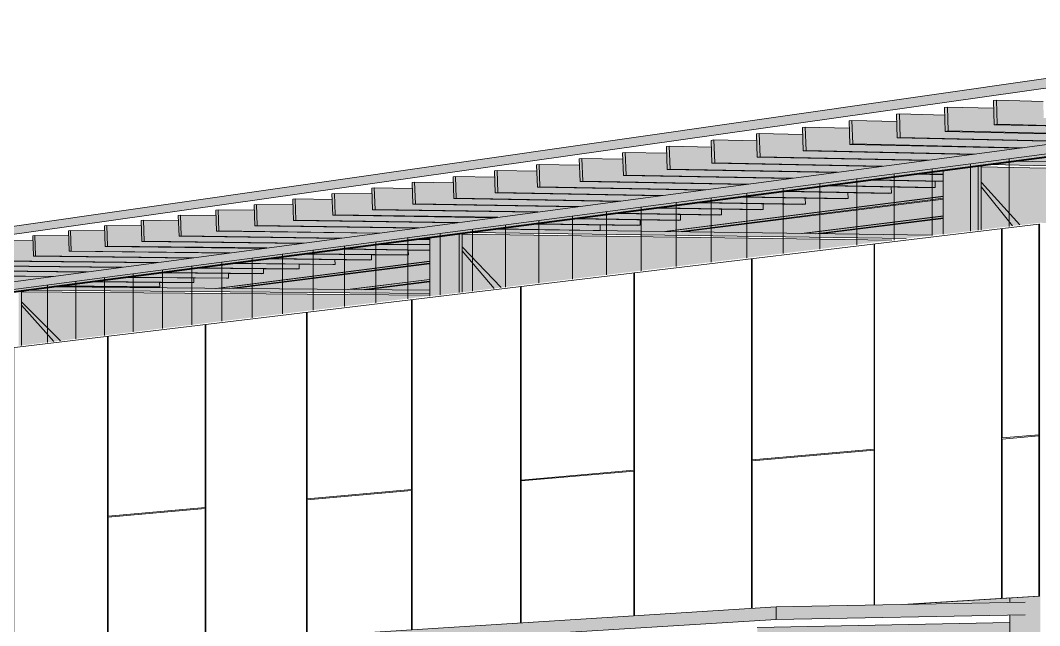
# Model space of a CAD drawing. Header units: inches. Extents: x 31213 to 31218, y -65 to 66.
# Drawn here: x 31214.9347 to 31215.0811, y 66.0528 to 66.1396 of the extents above; entities that cross this region are included whole.
import ezdxf

# ---------------------------------------------------------------- set-up
doc = ezdxf.new("R2010")
doc.units = ezdxf.units.IN
doc.header["$MEASUREMENT"] = 0
for name, color, linetype, lineweight in [('A-GLAZ-CURT', 52, 'Continuous', 9), ('A-GLAZ-CWMG', 51, 'Continuous', 9), ('A-ROOF', 132, 'Continuous', 13), ('A-WALL-PATT', 111, 'Continuous', 13), ('L-SITE-WALL', 31, 'Continuous', 13), ('S-BEAM', 12, 'Continuous', 9), ('S-COLS', 52, 'Continuous', 9)]:
    doc.layers.add(name, color=color, linetype=linetype, lineweight=lineweight)

# ---------------------------------------------------------------- blocks, each defined once
blk = doc.blocks.new('FP_44-Looking North West')
at = {"layer": 'A-WALL-PATT', "lineweight": 9}
for p, q in [((-3322.80408, 66.11005), (-3322.80408, 66.11977)), ((-3322.81516, 66.10872), (-3322.81516, 66.11832)), ((-3322.80966, 66.10938), (-3322.80966, 66.11903)), ((-3322.82598, 66.10741), (-3322.82598, 66.1169)), ((-3322.82061, 66.10806), (-3322.82061, 66.1176)), ((-3322.83654, 66.10614), (-3322.83654, 66.11551)), ((-3322.83129, 66.10677), (-3322.83129, 66.1162)), ((-3322.84686, 66.1049), (-3322.84686, 66.11416)), ((-3322.84173, 66.10551), (-3322.84173, 66.11483)), ((-3322.86188, 66.10309), (-3322.86188, 66.11219)), ((-3322.85693, 66.10368), (-3322.85693, 66.11284)), ((-3322.85192, 66.10429), (-3322.85192, 66.1135)), ((-3322.87161, 66.10191), (-3322.87161, 66.11091)), ((-3322.86678, 66.1025), (-3322.86678, 66.11155)), ((-3322.88113, 66.10077), (-3322.88113, 66.10967)), ((-3322.8764, 66.10134), (-3322.8764, 66.11029)), ((-3322.895, 66.09909), (-3322.895, 66.10785)), ((-3322.89043, 66.09965), (-3322.89043, 66.10845)), ((-3322.8858, 66.1002), (-3322.8858, 66.10905)), ((-3322.904, 66.09801), (-3322.904, 66.10667)), ((-3322.89953, 66.09855), (-3322.89953, 66.10725)), ((-3322.91713, 66.09643), (-3322.91713, 66.10494)), ((-3322.9128, 66.09695), (-3322.9128, 66.10551)), ((-3322.90843, 66.09748), (-3322.90843, 66.10609)), ((-3322.92565, 66.0954), (-3322.92565, 66.10383)), ((-3322.92142, 66.09591), (-3322.92142, 66.10438)), ((-3322.9381, 66.0939), (-3322.9381, 66.10219)), ((-3322.934, 66.0944), (-3322.934, 66.10273)), ((-3322.92985, 66.0949), (-3322.92985, 66.10328)), ((-3322.94216, 66.09341), (-3322.94216, 66.10166))]:
    blk.add_line(p, q, dxfattribs=at)
blk = doc.blocks.new('FP_47-Looking North West')
at = {"layer": 'A-WALL-PATT', "lineweight": 9}
for p, q in [((-3322.8052, 66.07953), (-3322.8052, 66.10974)), ((-3322.8051, 66.07969), (-3322.8051, 66.10976)), ((-3322.82349, 66.07809), (-3322.82349, 66.10754)), ((-3322.8234, 66.07794), (-3322.8234, 66.10755)), ((-3322.84107, 66.0764), (-3322.84107, 66.10543)), ((-3322.84098, 66.07656), (-3322.84098, 66.10544)), ((-3322.85797, 66.07508), (-3322.85797, 66.1034)), ((-3322.85788, 66.07494), (-3322.85788, 66.10341)), ((-3322.87423, 66.07351), (-3322.87423, 66.10144)), ((-3322.87414, 66.07366), (-3322.87414, 66.10145)), ((-3322.88988, 66.07229), (-3322.88988, 66.09955)), ((-3322.8898, 66.07215), (-3322.8898, 66.09956)), ((-3322.90497, 66.07083), (-3322.90497, 66.09774)), ((-3322.90489, 66.07098), (-3322.90489, 66.09775)), ((-3322.91951, 66.0697), (-3322.91951, 66.09599)), ((-3322.91944, 66.06957), (-3322.91944, 66.096)), ((-3322.93354, 66.06834), (-3322.93354, 66.0943)), ((-3322.93347, 66.06848), (-3322.93347, 66.09431)), ((-3322.94709, 66.06729), (-3322.94709, 66.09267)), ((-3322.94702, 66.06716), (-3322.94702, 66.09268)), ((-3322.96018, 66.06602), (-3322.96018, 66.0911)), ((-3322.96011, 66.06615), (-3322.96011, 66.0911)), ((-3322.97283, 66.06504), (-3322.97283, 66.08957)), ((-3322.97276, 66.06492), (-3322.97276, 66.08958)), ((-3322.98506, 66.06385), (-3322.98506, 66.0881)), ((-3322.985, 66.06398), (-3322.985, 66.08811)), ((-3322.8051, 66.07969), (-3322.79984, 66.08015)), ((-3322.8051, 66.07954), (-3322.79984, 66.08)), ((-3322.8052, 66.05667), (-3322.8052, 66.07953)), ((-3322.8051, 66.05668), (-3322.8051, 66.07954)), ((-3322.84098, 66.07656), (-3322.82349, 66.07809)), ((-3322.82349, 66.07793), (-3322.84098, 66.07641)), ((-3322.82349, 66.05575), (-3322.82349, 66.07793)), ((-3322.8234, 66.05575), (-3322.8234, 66.07794)), ((-3322.84107, 66.05528), (-3322.84107, 66.0764)), ((-3322.84098, 66.05529), (-3322.84098, 66.07641)), ((-3322.87414, 66.07366), (-3322.85797, 66.07508)), ((-3322.87414, 66.07352), (-3322.85797, 66.07493)), ((-3322.85797, 66.05421), (-3322.85797, 66.07493)), ((-3322.85788, 66.05422), (-3322.85788, 66.07494)), ((-3322.87423, 66.05319), (-3322.87423, 66.07351)), ((-3322.87414, 66.05319), (-3322.87414, 66.07352)), ((-3322.90489, 66.07098), (-3322.88988, 66.07229)), ((-3322.88988, 66.07215), (-3322.90489, 66.07084)), ((-3322.88988, 66.0522), (-3322.88988, 66.07215)), ((-3322.8898, 66.05221), (-3322.8898, 66.07215)), ((-3322.93347, 66.06848), (-3322.91951, 66.0697)), ((-3322.90497, 66.05125), (-3322.90497, 66.07083)), ((-3322.90489, 66.05125), (-3322.90489, 66.07084)), ((-3322.93354, 66.04945), (-3322.93354, 66.06834)), ((-3322.93347, 66.06834), (-3322.91951, 66.06956)), ((-3322.93347, 66.04945), (-3322.93347, 66.06834)), ((-3322.91951, 66.05033), (-3322.91951, 66.06956)), ((-3322.91944, 66.05034), (-3322.91944, 66.06957)), ((-3322.96011, 66.06615), (-3322.94709, 66.06729)), ((-3322.94709, 66.06716), (-3322.96011, 66.06602)), ((-3322.94709, 66.04811), (-3322.94709, 66.06716)), ((-3322.94702, 66.04811), (-3322.94702, 66.06716)), ((-3322.96018, 66.04729), (-3322.96018, 66.06602)), ((-3322.96011, 66.0473), (-3322.96011, 66.06602)), ((-3322.98506, 66.04574), (-3322.98506, 66.06385)), ((-3322.985, 66.06398), (-3322.97283, 66.06504)), ((-3322.985, 66.06385), (-3322.97283, 66.06491)), ((-3322.985, 66.04574), (-3322.985, 66.06385)), ((-3322.97283, 66.0465), (-3322.97283, 66.06491)), ((-3322.97276, 66.04651), (-3322.97276, 66.06492))]:
    blk.add_line(p, q, dxfattribs=at)

msp = doc.modelspace()

# ---------------------------------------------------------------- hatches: boundary and pattern name
at = {"layer": 'A-GLAZ-CWMG'}
for points in [[(31214.64024, 66.06252), (31215.15471, 66.13), (31215.15471, 66.13142), (31214.64024, 66.06321)], [(31214.64074, 66.06233), (31215.15497, 66.12951), (31215.15497, 66.13125), (31215.15473, 66.13122), (31215.15471, 66.12999), (31214.64074, 66.06258), (31214.64074, 66.06252)], [(31214.64067, 66.06232), (31215.15497, 66.1295), (31215.15497, 66.12962), (31214.64067, 66.06238)]]:
    msp.add_hatch(color=256, dxfattribs=at).paths.add_polyline_path(points, flags=0)
at = {"layer": 'A-ROOF'}
for points in [[(31214.62658, 66.06548), (31215.14041, 66.13814), (31215.14041, 66.1396), (31214.62658, 66.06617)], [(31214.94153, 66.04743), (31215.04325, 66.05363), (31215.04325, 66.05548), (31214.94153, 66.04907)], [(31215.04325, 66.05363), (31215.07901, 66.05433), (31215.07901, 66.05614), (31215.04325, 66.05548), (31215.04325, 66.05447)]]:
    msp.add_hatch(color=256, dxfattribs=at).paths.add_polyline_path(points, flags=0)
at = {"layer": 'L-SITE-WALL'}
for points in [[(31215.07682, 66.04967), (31215.08121, 66.04991), (31215.08121, 66.11037), (31215.08108, 66.11036), (31215.08108, 66.057), (31215.07682, 66.05674), (31215.07682, 66.0561), (31215.07901, 66.05614), (31215.07901, 66.05433), (31215.07682, 66.0542), (31215.07682, 66.04985)], [(31215.08108, 66.057), (31215.08108, 66.11038), (31215.08096, 66.11039), (31215.08096, 66.05701)]]:
    msp.add_hatch(color=256, dxfattribs=at).paths.add_polyline_path(points, flags=0)
h = msp.add_hatch(color=256, dxfattribs=at)
h.paths.add_polyline_path([(31214.6414, 66.0299), (31214.89098, 66.04551), (31214.89098, 66.04618), (31214.6414, 66.03033), (31214.6414, 66.03018)], flags=0)
h.paths.add_polyline_path([(31215.06247, 66.05594), (31215.07691, 66.05619), (31215.07691, 66.05683), (31215.06669, 66.0562)], flags=0)
at = {"layer": 'S-BEAM'}
h = msp.add_hatch(color=256, dxfattribs=at)
h.paths.add_polyline_path([(31214.66538, 66.06352), (31214.66566, 66.06355), (31214.66566, 66.0644), (31214.66535, 66.06439), (31214.66536, 66.06404)], flags=0)
h.paths.add_polyline_path([(31214.68049, 66.06639), (31214.68865, 66.06646), (31214.69174, 66.06685), (31214.69174, 66.06785), (31214.69112, 66.06782), (31214.69113, 66.0676), (31214.69099, 66.06758), (31214.68896, 66.06756), (31214.68897, 66.06732), (31214.68883, 66.0673), (31214.68681, 66.06726), (31214.68682, 66.06705), (31214.68669, 66.06703), (31214.68469, 66.06699), (31214.6847, 66.06677), (31214.68456, 66.06676), (31214.68258, 66.06672), (31214.68259, 66.0665), (31214.68246, 66.06649), (31214.68049, 66.06644), (31214.68049, 66.06642)], flags=0)
h.paths.add_polyline_path([(31214.70676, 66.06982), (31214.71571, 66.06989), (31214.72068, 66.07051), (31214.72068, 66.0714), (31214.71851, 66.07138), (31214.71852, 66.07111), (31214.71837, 66.07109), (31214.71612, 66.07107), (31214.71613, 66.0708), (31214.71598, 66.07078), (31214.71375, 66.07077), (31214.71376, 66.0705), (31214.71361, 66.07048), (31214.7114, 66.07046), (31214.7114, 66.07019), (31214.71127, 66.07018), (31214.70907, 66.07016), (31214.70908, 66.0699), (31214.70894, 66.06988), (31214.70676, 66.06986)], flags=0)
h.paths.add_polyline_path([(31214.73829, 66.07364), (31214.7457, 66.07368), (31214.75297, 66.0746), (31214.75297, 66.07566), (31214.75159, 66.07566), (31214.7516, 66.07535), (31214.75135, 66.07532), (31214.74891, 66.07531), (31214.74892, 66.075), (31214.74875, 66.07498), (31214.74625, 66.07497), (31214.74626, 66.07466), (31214.74609, 66.07464), (31214.74361, 66.07463), (31214.74362, 66.07432), (31214.74346, 66.0743), (31214.741, 66.07429), (31214.74101, 66.07399), (31214.74085, 66.07397), (31214.73841, 66.07395), (31214.73842, 66.07366)], flags=0)
h.paths.add_polyline_path([(31214.7711, 66.07789), (31214.77914, 66.07791), (31214.78924, 66.07919), (31214.78924, 66.08048), (31214.78886, 66.08048), (31214.78888, 66.08012), (31214.78869, 66.0801), (31214.78583, 66.08009), (31214.78584, 66.07973), (31214.78565, 66.07971), (31214.78282, 66.0797), (31214.78284, 66.07935), (31214.78265, 66.07932), (31214.77985, 66.07932), (31214.77986, 66.07897), (31214.77968, 66.07894), (31214.7769, 66.07893), (31214.77691, 66.07859), (31214.77673, 66.07856), (31214.77398, 66.07856), (31214.77399, 66.07821), (31214.77381, 66.07819), (31214.77109, 66.07818), (31214.77109, 66.07804)], flags=0)
h.paths.add_polyline_path([(31214.80772, 66.08265), (31214.81666, 66.08266), (31214.83026, 66.08438), (31214.83026, 66.08552), (31214.82772, 66.08551), (31214.82774, 66.0851), (31214.82752, 66.08507), (31214.8243, 66.08506), (31214.82431, 66.08466), (31214.8241, 66.08463), (31214.82091, 66.08461), (31214.82093, 66.08423), (31214.82072, 66.0842), (31214.81756, 66.08417), (31214.81757, 66.0838), (31214.81713, 66.08377), (31214.81424, 66.08376), (31214.81426, 66.08337), (31214.81405, 66.08335), (31214.81096, 66.08332), (31214.81097, 66.08295), (31214.81055, 66.08293), (31214.80771, 66.08289), (31214.80771, 66.08277)], flags=0)
h.paths.add_polyline_path([(31214.85905, 66.08803), (31214.87704, 66.0903), (31214.87704, 66.09173), (31214.87566, 66.09172), (31214.87568, 66.09124), (31214.87543, 66.09121), (31214.87173, 66.09121), (31214.87175, 66.09074), (31214.8715, 66.09071), (31214.86784, 66.09071), (31214.86786, 66.09024), (31214.86762, 66.09021), (31214.86399, 66.09021), (31214.86401, 66.08975), (31214.86377, 66.08972), (31214.86019, 66.08972), (31214.8602, 66.08926), (31214.85997, 66.08923), (31214.85642, 66.08923), (31214.85644, 66.08878), (31214.85621, 66.08875), (31214.8527, 66.08875), (31214.85272, 66.0883), (31214.85249, 66.08827), (31214.84902, 66.08827), (31214.84903, 66.08805), (31214.85657, 66.08803)], flags=0)
h.paths.add_polyline_path([(31214.90732, 66.09414), (31214.93087, 66.09712), (31214.93087, 66.09831), (31214.93079, 66.0983), (31214.92649, 66.09831), (31214.92651, 66.09776), (31214.92623, 66.09772), (31214.92198, 66.09772), (31214.922, 66.09718), (31214.92172, 66.09714), (31214.91752, 66.09714), (31214.91754, 66.09661), (31214.91727, 66.09657), (31214.91312, 66.09657), (31214.91314, 66.09604), (31214.91286, 66.09601), (31214.90876, 66.09601), (31214.90878, 66.09548), (31214.90851, 66.09545), (31214.90446, 66.09545), (31214.90447, 66.09493), (31214.90421, 66.0949), (31214.9002, 66.0949), (31214.90022, 66.09439), (31214.89996, 66.09435), (31214.89599, 66.09435), (31214.89601, 66.0942), (31214.90477, 66.09415)], flags=0)
h.paths.add_polyline_path([(31214.9628, 66.10116), (31214.9935, 66.10504), (31214.9935, 66.10662), (31214.99044, 66.10664), (31214.99046, 66.10595), (31214.99013, 66.10591), (31214.98514, 66.10595), (31214.98516, 66.10527), (31214.98484, 66.10523), (31214.97991, 66.10527), (31214.97993, 66.1046), (31214.97961, 66.10456), (31214.97475, 66.1046), (31214.97477, 66.10394), (31214.97445, 66.1039), (31214.96965, 66.10394), (31214.96967, 66.10329), (31214.96936, 66.10324), (31214.96461, 66.10329), (31214.96464, 66.10264), (31214.96433, 66.1026), (31214.95964, 66.10264), (31214.95966, 66.102), (31214.95936, 66.10196), (31214.95473, 66.10201), (31214.95475, 66.10137), (31214.95445, 66.10133), (31214.94988, 66.10138), (31214.9499, 66.10128), (31214.96169, 66.10117)], flags=0)
h.paths.add_polyline_path([(31215.02721, 66.10931), (31215.06726, 66.11438), (31215.06726, 66.1165), (31215.06608, 66.11653), (31215.06611, 66.11564), (31215.06571, 66.11559), (31215.05977, 66.1157), (31215.0598, 66.11483), (31215.05941, 66.11478), (31215.05355, 66.11489), (31215.05358, 66.11404), (31215.0532, 66.11399), (31215.04742, 66.11409), (31215.04745, 66.11325), (31215.04707, 66.1132), (31215.04137, 66.11329), (31215.0414, 66.11248), (31215.04103, 66.11243), (31215.03541, 66.1125), (31215.03543, 66.11171), (31215.03506, 66.11166), (31215.02952, 66.11175), (31215.02954, 66.11096), (31215.02918, 66.11091), (31215.02371, 66.111), (31215.02374, 66.11021), (31215.02338, 66.11017), (31215.01798, 66.11025), (31215.01801, 66.10948), (31215.01801, 66.10945), (31215.02296, 66.10937)], flags=0)
h.paths.add_polyline_path([(31215.10292, 66.11889), (31215.15501, 66.12549), (31215.15501, 66.12727), (31215.14932, 66.12742), (31215.14936, 66.12631), (31215.14889, 66.12625), (31215.1418, 66.12644), (31215.14184, 66.12534), (31215.14137, 66.12528), (31215.1344, 66.12547), (31215.13443, 66.12439), (31215.13398, 66.12434), (31215.1271, 66.12451), (31215.12714, 66.12346), (31215.12669, 66.1234), (31215.11992, 66.12357), (31215.11995, 66.12254), (31215.11951, 66.12248), (31215.11284, 66.12264), (31215.11287, 66.12163), (31215.11244, 66.12158), (31215.10587, 66.12173), (31215.1059, 66.12074), (31215.10547, 66.12068), (31215.09899, 66.12083), (31215.09902, 66.11986), (31215.0986, 66.1198), (31215.09222, 66.11995), (31215.09225, 66.11912), (31215.10168, 66.11892)], flags=0)
for points in [[(31215.06754, 66.12368), (31215.06797, 66.12374), (31215.06786, 66.12716), (31215.06743, 66.1271)], [(31215.09249, 66.12317), (31215.09915, 66.12406), (31215.07456, 66.12465), (31215.07448, 66.127), (31215.06786, 66.12716), (31215.06797, 66.12374), (31215.08926, 66.12325)], [(31215.07455, 66.12464), (31215.07499, 66.1247), (31215.07488, 66.12815), (31215.07444, 66.12809), (31215.07446, 66.1276)], [(31215.09959, 66.12411), (31215.10636, 66.12502), (31215.08168, 66.12562), (31215.0816, 66.12798), (31215.07488, 66.12815), (31215.07499, 66.1247), (31215.09662, 66.12419)], [(31215.06064, 66.12274), (31215.06106, 66.1228), (31215.06095, 66.12619), (31215.06052, 66.12613)], [(31215.0855, 66.12225), (31215.09206, 66.12312), (31215.06754, 66.12369), (31215.06747, 66.12603), (31215.06095, 66.12619), (31215.06106, 66.1228), (31215.08418, 66.12228)], [(31215.04713, 66.12089), (31215.04755, 66.12095), (31215.04744, 66.12429), (31215.04702, 66.12423)], [(31215.07182, 66.12043), (31215.07819, 66.12128), (31215.05384, 66.12181), (31215.05376, 66.12415), (31215.04744, 66.12429), (31215.04755, 66.12095), (31215.06787, 66.12052)], [(31215.05383, 66.12181), (31215.05425, 66.12187), (31215.05414, 66.12524), (31215.05372, 66.12518)], [(31215.07861, 66.12133), (31215.08507, 66.12219), (31215.06064, 66.12274), (31215.06056, 66.12508), (31215.05414, 66.12524), (31215.05425, 66.12187), (31215.07544, 66.1214)], [(31215.03403, 66.1191), (31215.03444, 66.11915), (31215.03433, 66.12245), (31215.03392, 66.12239)], [(31215.05854, 66.11867), (31215.06472, 66.1195), (31215.04054, 66.11999), (31215.04045, 66.12231), (31215.03433, 66.12245), (31215.03444, 66.11915), (31215.05795, 66.11868)], [(31215.04054, 66.11999), (31215.04094, 66.12004), (31215.04083, 66.12336), (31215.04042, 66.12331), (31215.04045, 66.12246)], [(31215.06513, 66.11955), (31215.07141, 66.12038), (31215.04714, 66.1209), (31215.04706, 66.12322), (31215.04083, 66.12336), (31215.04094, 66.12004), (31215.06096, 66.11963)], [(31215.02763, 66.11822), (31215.02802, 66.11828), (31215.02791, 66.12155), (31215.02752, 66.12149)], [(31215.05205, 66.11781), (31215.05795, 66.11863), (31215.03403, 66.1191), (31215.03396, 66.12142), (31215.02791, 66.12155), (31215.02802, 66.11828), (31215.0492, 66.11787)], [(31215.0151, 66.11651), (31215.01548, 66.11656), (31215.01537, 66.11978), (31215.01499, 66.11973)], [(31215.03934, 66.11613), (31215.04526, 66.11691), (31215.02132, 66.11736), (31215.02121, 66.11967), (31215.01537, 66.11978), (31215.01548, 66.11656), (31215.03608, 66.11618)], [(31215.02132, 66.11736), (31215.02171, 66.11741), (31215.0216, 66.12066), (31215.02121, 66.1206)], [(31215.04565, 66.11696), (31215.05165, 66.11776), (31215.02763, 66.11823), (31215.02755, 66.12054), (31215.0216, 66.12066), (31215.02171, 66.11741), (31215.04483, 66.11698)], [(31215.09224, 66.11912), (31215.09222, 66.11994), (31215.0833, 66.12013), (31215.07788, 66.11942), (31215.08779, 66.11921)], [(31215.00292, 66.11484), (31215.0033, 66.11489), (31215.00319, 66.11807), (31215.00281, 66.11802)], [(31215.02699, 66.11449), (31215.03274, 66.11525), (31215.00896, 66.11567), (31215.00886, 66.11796), (31215.00319, 66.11807), (31215.0033, 66.11489), (31215.02296, 66.11456)], [(31215.00897, 66.11567), (31215.00934, 66.11572), (31215.00923, 66.11892), (31215.00886, 66.11887)], [(31215.03312, 66.1153), (31215.03895, 66.11608), (31215.0151, 66.11651), (31215.01499, 66.11881), (31215.00923, 66.11892), (31215.00934, 66.11572), (31215.03171, 66.11533)], [(31215.06725, 66.11752), (31215.06725, 66.11803), (31215.06383, 66.11758), (31215.0667, 66.11753)], [(31215.15506, 66.11727), (31215.15506, 66.11781), (31215.07787, 66.11941), (31215.07413, 66.11892), (31215.15418, 66.11729)], [(31214.99696, 66.11403), (31214.99733, 66.11408), (31214.99722, 66.11723), (31214.99686, 66.11718)], [(31215.02094, 66.11369), (31215.02661, 66.11444), (31215.00292, 66.11485), (31215.00281, 66.11713), (31214.99722, 66.11723), (31214.99733, 66.11408), (31215.01622, 66.11376)], [(31215.06611, 66.11564), (31215.06608, 66.11652), (31215.057, 66.11669), (31215.05104, 66.11591), (31215.06233, 66.11571)], [(31215.06725, 66.11656), (31215.06725, 66.11746), (31215.06343, 66.11753), (31215.05739, 66.11674), (31215.0667, 66.11657)], [(31214.9853, 66.11243), (31214.98566, 66.11248), (31214.98555, 66.11559), (31214.98519, 66.11554)], [(31215.0091, 66.11212), (31215.01461, 66.11285), (31214.99109, 66.11323), (31214.99098, 66.1155), (31214.98555, 66.11559), (31214.98566, 66.11248), (31215.00441, 66.11219)], [(31214.99109, 66.11322), (31214.99145, 66.11327), (31214.99135, 66.11641), (31214.99098, 66.11635)], [(31215.01498, 66.1129), (31215.02057, 66.11364), (31214.99696, 66.11403), (31214.99686, 66.11631), (31214.99135, 66.11641), (31214.99145, 66.11327), (31215.01027, 66.11297)], [(31215.0598, 66.11483), (31215.05977, 66.1157), (31215.05065, 66.11587), (31215.04483, 66.11509), (31215.05795, 66.11486)], [(31214.97396, 66.11088), (31214.97431, 66.11093), (31214.9742, 66.11399), (31214.97385, 66.11395)], [(31214.99758, 66.11059), (31215.00294, 66.1113), (31214.97959, 66.11165), (31214.97948, 66.11391), (31214.9742, 66.11399), (31214.97431, 66.11093), (31214.99722, 66.11059)], [(31214.97959, 66.11165), (31214.97994, 66.1117), (31214.97983, 66.11479), (31214.97948, 66.11474)], [(31215.0033, 66.11135), (31215.00874, 66.11207), (31214.9853, 66.11244), (31214.98519, 66.1147), (31214.97983, 66.11479), (31214.97994, 66.1117), (31215.00318, 66.11135)], [(31215.04745, 66.11325), (31215.04742, 66.11409), (31215.03823, 66.11424), (31215.03253, 66.11349), (31215.04483, 66.11329)], [(31215.05358, 66.11403), (31215.05355, 66.11489), (31215.0444, 66.11505), (31215.03861, 66.11429), (31215.05358, 66.11403)], [(31214.96292, 66.10937), (31214.96326, 66.10942), (31214.96316, 66.11244), (31214.96282, 66.11239), (31214.96288, 66.11048)], [(31214.98637, 66.1091), (31214.99159, 66.1098), (31214.9684, 66.11012), (31214.96829, 66.11236), (31214.96316, 66.11244), (31214.96326, 66.10942), (31214.98359, 66.10914)], [(31214.9684, 66.11012), (31214.96875, 66.11017), (31214.96864, 66.11321), (31214.9683, 66.11316), (31214.96839, 66.11047)], [(31214.99194, 66.10984), (31214.99723, 66.11055), (31214.97396, 66.11088), (31214.97385, 66.11313), (31214.96864, 66.11321), (31214.96875, 66.11017), (31214.98796, 66.1099)], [(31215.03543, 66.11171), (31215.0354, 66.11252), (31215.02616, 66.11267), (31215.02061, 66.11194), (31215.03171, 66.11176)], [(31215.0414, 66.11247), (31215.04137, 66.1133), (31215.03215, 66.11345), (31215.02653, 66.11271), (31215.04046, 66.11249)], [(31214.95219, 66.1079), (31214.95252, 66.10795), (31214.95241, 66.11093), (31214.95208, 66.11088), (31214.95209, 66.11048)], [(31214.97546, 66.10766), (31214.98054, 66.10833), (31214.95752, 66.10863), (31214.95741, 66.11086), (31214.95241, 66.11093), (31214.95252, 66.10795), (31214.97483, 66.10766)], [(31214.95752, 66.10863), (31214.95785, 66.10868), (31214.95775, 66.11168), (31214.95741, 66.11163), (31214.95745, 66.11048)], [(31214.98088, 66.10837), (31214.98603, 66.10906), (31214.96292, 66.10937), (31214.96282, 66.11161), (31214.95775, 66.11168), (31214.95785, 66.10868), (31214.97921, 66.1084)], [(31215.02374, 66.11021), (31215.02371, 66.11099), (31215.01441, 66.11113), (31215.00901, 66.11042), (31215.02296, 66.11022)], [(31215.02954, 66.11095), (31215.02952, 66.11175), (31215.02024, 66.11189), (31215.01477, 66.11117), (31215.02486, 66.11102)], [(31214.94173, 66.10647), (31214.94205, 66.10651), (31214.94195, 66.10946), (31214.94163, 66.10941)], [(31214.96484, 66.10625), (31214.96978, 66.10691), (31214.94692, 66.10718), (31214.94682, 66.10939), (31214.94195, 66.10946), (31214.94205, 66.10651), (31214.96315, 66.10627)], [(31214.94692, 66.10718), (31214.94725, 66.10723), (31214.94714, 66.11019), (31214.94682, 66.11014)], [(31214.97011, 66.10695), (31214.97513, 66.10762), (31214.95218, 66.1079), (31214.95208, 66.11012), (31214.94714, 66.11019), (31214.94725, 66.10723), (31214.96863, 66.10696)], [(31215.06191, 66.10832), (31215.06563, 66.10877), (31215.00312, 66.10965), (31214.99953, 66.10917), (31215.05796, 66.10837)], [(31215.01801, 66.10947), (31215.01798, 66.11025), (31215.00866, 66.11038), (31215.00333, 66.10968), (31215.01421, 66.10953)], [(31214.95448, 66.10487), (31214.9593, 66.10552), (31214.93661, 66.10577), (31214.9365, 66.10797), (31214.93176, 66.10803), (31214.93187, 66.10512), (31214.95295, 66.10489)], [(31214.93661, 66.10577), (31214.93693, 66.10581), (31214.93682, 66.10874), (31214.93651, 66.10869)], [(31214.95963, 66.10556), (31214.96451, 66.10621), (31214.94173, 66.10647), (31214.94163, 66.10868), (31214.93682, 66.10874), (31214.93693, 66.10581), (31214.95774, 66.10558)], [(31214.9935, 66.10743), (31214.9935, 66.10816), (31214.99185, 66.10819), (31214.98674, 66.10751), (31214.99233, 66.10744)], [(31214.9935, 66.10821), (31214.9935, 66.1084), (31214.99233, 66.10822)], [(31215.00276, 66.10115), (31215.05986, 66.10807), (31214.99817, 66.10891), (31214.99817, 66.10656), (31215.00214, 66.10188)], [(31214.9444, 66.10354), (31214.94909, 66.10416), (31214.92656, 66.1044), (31214.92646, 66.10658), (31214.92184, 66.10663), (31214.92194, 66.10376), (31214.94419, 66.10354)], [(31214.94941, 66.1042), (31214.95416, 66.10484), (31214.93155, 66.10508), (31214.93145, 66.10727), (31214.92677, 66.10732), (31214.92687, 66.10444), (31214.94713, 66.10422)], [(31214.99046, 66.10595), (31214.99044, 66.10666), (31214.98101, 66.10677), (31214.97603, 66.10612), (31214.98796, 66.10597)], [(31214.9935, 66.10666), (31214.9935, 66.10738), (31214.9864, 66.10747), (31214.98135, 66.10681), (31214.99233, 66.10668)], [(31214.93456, 66.10223), (31214.93914, 66.10284), (31214.91677, 66.10306), (31214.91667, 66.10522), (31214.91217, 66.10527), (31214.91227, 66.10244), (31214.93175, 66.10226)], [(31214.93945, 66.10288), (31214.94409, 66.1035), (31214.92163, 66.10372), (31214.92153, 66.1059), (31214.91697, 66.10595), (31214.91707, 66.1031), (31214.93681, 66.10291)], [(31214.97994, 66.1046), (31214.97991, 66.10528), (31214.97045, 66.10539), (31214.9656, 66.10475), (31214.9792, 66.1046)], [(31214.98516, 66.10527), (31214.98514, 66.10597), (31214.9757, 66.10608), (31214.97078, 66.10543), (31214.98358, 66.10528)], [(31214.96464, 66.10264), (31214.96462, 66.10329), (31214.95512, 66.10339), (31214.95045, 66.10277), (31214.96169, 66.10267)], [(31214.96967, 66.10328), (31214.96965, 66.10395), (31214.96017, 66.10405), (31214.95544, 66.10343), (31214.96607, 66.10332)], [(31214.97477, 66.10394), (31214.97475, 66.10461), (31214.96528, 66.10471), (31214.96049, 66.10408), (31214.97045, 66.10398)], [(31214.95475, 66.10137), (31214.95473, 66.10201), (31214.94522, 66.10209), (31214.94066, 66.1015), (31214.95294, 66.10139)], [(31214.95967, 66.102), (31214.95964, 66.10265), (31214.95014, 66.10274), (31214.94553, 66.10213), (31214.95518, 66.10204)], [(31214.93953, 66.09353), (31214.99349, 66.10007), (31214.99349, 66.10019), (31214.93492, 66.10068), (31214.93492, 66.09874), (31214.93592, 66.09761)], [(31214.99349, 66.10042), (31214.99349, 66.10089), (31214.93967, 66.10136), (31214.93623, 66.10091), (31214.98795, 66.10047)], [(31214.94989, 66.10128), (31214.94988, 66.10138), (31214.94036, 66.10146), (31214.93981, 66.10137), (31214.94856, 66.10129)], [(31215.0407, 66.04786), (31215.07521, 66.04866), (31215.07521, 66.04936), (31215.07951, 66.04959), (31215.07682, 66.04967), (31215.07682, 66.05324), (31215.04055, 66.05251), (31215.04062, 66.05018)]]:
    msp.add_hatch(color=256, dxfattribs=at).paths.add_polyline_path(points, flags=0)
h = msp.add_hatch(color=256, dxfattribs=at)
h.paths.add_polyline_path([(31214.66482, 66.06328), (31214.66566, 66.06339), (31214.66566, 66.06354), (31214.6647, 66.06342), (31214.6648, 66.06331)], flags=0)
h.paths.add_polyline_path([(31214.68992, 66.06645), (31214.69174, 66.06668), (31214.69174, 66.06684), (31214.68878, 66.06646), (31214.68992, 66.06647)], flags=0)
h.paths.add_polyline_path([(31214.71584, 66.06989), (31214.71724, 66.0699), (31214.72068, 66.07033), (31214.72068, 66.0705), (31214.71625, 66.06994)], flags=0)
h.paths.add_polyline_path([(31214.74584, 66.07368), (31214.74729, 66.07369), (31214.75297, 66.07441), (31214.75297, 66.07458), (31214.74625, 66.07373)], flags=0)
h.paths.add_polyline_path([(31214.77929, 66.07791), (31214.7808, 66.07792), (31214.78924, 66.07899), (31214.78924, 66.07917), (31214.77964, 66.07796)], flags=0)
h.paths.add_polyline_path([(31214.81681, 66.08266), (31214.81838, 66.08266), (31214.83026, 66.08416), (31214.83026, 66.08436), (31214.81713, 66.0827)], flags=0)
h.paths.add_polyline_path([(31214.86084, 66.08802), (31214.87704, 66.09007), (31214.87704, 66.09028), (31214.85921, 66.08803)], flags=0)
h.paths.add_polyline_path([(31214.90915, 66.09412), (31214.93087, 66.09687), (31214.93087, 66.0971), (31214.90754, 66.09414), (31214.90915, 66.09413)], flags=0)
h.paths.add_polyline_path([(31214.96473, 66.10114), (31214.9935, 66.10477), (31214.9935, 66.10502), (31214.96297, 66.10116)], flags=0)
h.paths.add_polyline_path([(31215.02923, 66.10928), (31215.06726, 66.11408), (31215.06726, 66.11435), (31215.02739, 66.10931)], flags=0)
h.paths.add_polyline_path([(31215.10501, 66.11885), (31215.15501, 66.12516), (31215.15501, 66.12546), (31215.1031, 66.11889)], flags=0)
h = msp.add_hatch(color=256, dxfattribs=at)
h.paths.add_polyline_path([(31214.69068, 66.06649), (31214.69171, 66.0665), (31214.69171, 66.06662)], flags=0)
h.paths.add_polyline_path([(31214.71781, 66.06991), (31214.72065, 66.06993), (31214.72065, 66.07027), (31214.72061, 66.07026)], flags=0)
h.paths.add_polyline_path([(31214.74789, 66.0737), (31214.75294, 66.07373), (31214.75294, 66.07434), (31214.74913, 66.07386)], flags=0)
h.paths.add_polyline_path([(31214.78142, 66.07793), (31214.78921, 66.07796), (31214.78921, 66.07891), (31214.78203, 66.07801)], flags=0)
h.paths.add_polyline_path([(31214.81903, 66.08267), (31214.83024, 66.08269), (31214.83024, 66.08409), (31214.81981, 66.08277)], flags=0)
h.paths.add_polyline_path([(31214.87653, 66.08801), (31214.87702, 66.08807), (31214.87702, 66.08999), (31214.86152, 66.08803), (31214.87408, 66.08801)], flags=0)
h.paths.add_polyline_path([(31214.92551, 66.09405), (31214.93086, 66.09471), (31214.93086, 66.09678), (31214.9099, 66.09414), (31214.92227, 66.09407)], flags=0)
h.paths.add_polyline_path([(31214.98172, 66.10099), (31214.9935, 66.10245), (31214.9935, 66.10468), (31214.96548, 66.10115), (31214.97919, 66.10102)], flags=0)
h.paths.add_polyline_path([(31215.04689, 66.10904), (31215.06726, 66.11155), (31215.06726, 66.11398), (31215.03001, 66.10928), (31215.04046, 66.10913)], flags=0)
h.paths.add_polyline_path([(31215.12333, 66.11847), (31215.15503, 66.12238), (31215.15503, 66.12505), (31215.10584, 66.11885), (31215.11919, 66.11856)], flags=0)
h = msp.add_hatch(color=256, dxfattribs=at)
h.paths.add_polyline_path([(31214.87702, 66.08801), (31214.87702, 66.08805), (31214.87689, 66.08801)], flags=0)
h.paths.add_polyline_path([(31214.9274, 66.09404), (31214.93086, 66.09447), (31214.93086, 66.09469), (31214.92574, 66.09405), (31214.92665, 66.09405)], flags=0)
h.paths.add_polyline_path([(31214.98368, 66.10097), (31214.9935, 66.10218), (31214.9935, 66.10242), (31214.9819, 66.10099)], flags=0)
h.paths.add_polyline_path([(31215.04892, 66.109), (31215.06726, 66.11126), (31215.06726, 66.11152), (31215.04707, 66.10903)], flags=0)
h.paths.add_polyline_path([(31215.12543, 66.11842), (31215.15503, 66.12207), (31215.15503, 66.12236), (31215.12351, 66.11847)], flags=0)
h = msp.add_hatch(color=256, dxfattribs=at)
h.paths.add_polyline_path([(31214.93085, 66.09404), (31214.93085, 66.09439), (31214.9281, 66.09405)], flags=0)
h.paths.add_polyline_path([(31214.99349, 66.10089), (31214.99349, 66.1021), (31214.98441, 66.10098), (31214.98842, 66.10094)], flags=0)
h.paths.add_polyline_path([(31215.06563, 66.10877), (31215.06727, 66.10897), (31215.06727, 66.11117), (31215.04969, 66.10901), (31215.05797, 66.10889)], flags=0)
h.paths.add_polyline_path([(31215.14322, 66.11806), (31215.15505, 66.11949), (31215.15505, 66.12197), (31215.12624, 66.11843), (31215.13669, 66.1182)], flags=0)
h = msp.add_hatch(color=256, dxfattribs=at)
h.paths.add_polyline_path([(31215.15507, 66.10553), (31215.15505, 66.10982), (31215.13118, 66.10716), (31215.15505, 66.10553)], flags=0)
h.paths.add_polyline_path([(31215.11283, 66.10842), (31215.15252, 66.11298), (31215.15254, 66.11293), (31215.15234, 66.11272), (31215.15231, 66.11157), (31215.1523, 66.11157), (31215.15234, 66.11149), (31215.15237, 66.11149), (31215.15237, 66.11153), (31215.15507, 66.11133), (31215.15507, 66.11693), (31215.07272, 66.11859), (31215.07272, 66.11568), (31215.07721, 66.11012), (31215.08119, 66.11057), (31215.08119, 66.11056), (31215.08131, 66.11057), (31215.11043, 66.10858)], flags=0)
at = {"layer": 'S-COLS'}
for points in [[(31215.06725, 66.10891), (31215.07227, 66.10952), (31215.07227, 66.11867), (31215.06725, 66.11802), (31215.06725, 66.11044)], [(31215.07227, 66.10952), (31215.07271, 66.10957), (31215.07271, 66.11873), (31215.07227, 66.11867), (31215.07227, 66.11043)], [(31215.07272, 66.10957), (31215.07826, 66.11025), (31215.07272, 66.11634), (31215.07272, 66.11044)], [(31214.99351, 66.10003), (31214.99774, 66.10054), (31214.99774, 66.10894), (31214.99351, 66.10839), (31214.99351, 66.10188)], [(31214.99774, 66.10054), (31214.99817, 66.10059), (31214.99817, 66.109), (31214.99774, 66.10894), (31214.99774, 66.10188)], [(31214.99817, 66.10059), (31215.00377, 66.10127), (31214.99817, 66.10712), (31214.99817, 66.10188)], [(31214.93451, 66.09292), (31214.93492, 66.09297), (31214.93492, 66.10074), (31214.93451, 66.10068), (31214.93451, 66.09331)], [(31214.93492, 66.09297), (31214.9405, 66.09364), (31214.93492, 66.09924), (31214.93492, 66.09331)]]:
    msp.add_hatch(color=256, dxfattribs=at).paths.add_polyline_path(points, flags=0)

# ---------------------------------------------------------------- linework, layer by layer
at = {"layer": 'A-GLAZ-CWMG'}
for p, q in [((31215.15471, 66.13142), (31214.64024, 66.06321)), ((31215.15471, 66.13), (31214.64024, 66.06252)), ((31215.15476, 66.13), (31214.64027, 66.06252)), ((31215.15497, 66.12962), (31214.64067, 66.06238)), ((31215.15497, 66.1295), (31214.64067, 66.06232)), ((31215.15497, 66.12947), (31214.64075, 66.06232))]:
    msp.add_line(p, q, dxfattribs=at)
at = {"layer": 'A-ROOF'}
for p, q in [((31214.62658, 66.06617), (31215.14041, 66.1396)), ((31215.14041, 66.13814), (31214.62658, 66.06548)), ((31214.94153, 66.04907), (31215.04325, 66.05548)), ((31215.07901, 66.05614), (31215.04325, 66.05548)), ((31215.04325, 66.05548), (31215.04325, 66.05363)), ((31215.04325, 66.05363), (31214.94153, 66.04743)), ((31215.04325, 66.05363), (31215.07901, 66.05433))]:
    msp.add_line(p, q, dxfattribs=at)
at = {"layer": 'L-SITE-WALL'}
for p, q in [((31215.08096, 66.11039), (31214.89116, 66.08755)), ((31215.08096, 66.05701), (31215.08096, 66.11039)), ((31215.08108, 66.11038), (31215.08096, 66.11039)), ((31215.08108, 66.11038), (31215.08108, 66.057)), ((31215.06214, 66.05584), (31215.08096, 66.05701)), ((31215.08108, 66.057), (31215.06241, 66.05584)), ((31215.07682, 66.0561), (31215.07682, 66.05675)), ((31215.08108, 66.057), (31215.08096, 66.05701)), ((31215.07682, 66.04967), (31215.07682, 66.0542))]:
    msp.add_line(p, q, dxfattribs=at)
at = {"layer": 'S-BEAM'}
for p, q in [((31215.06786, 66.12716), (31215.06743, 66.1271)), ((31215.06743, 66.1271), (31215.06754, 66.12368)), ((31215.06797, 66.12374), (31215.06786, 66.12716)), ((31215.06786, 66.12716), (31215.07448, 66.127)), ((31215.07488, 66.12815), (31215.07444, 66.12809)), ((31215.07444, 66.12809), (31215.07455, 66.12464)), ((31215.07499, 66.1247), (31215.07488, 66.12815)), ((31215.07488, 66.12815), (31215.0816, 66.12798)), ((31215.06095, 66.12619), (31215.06052, 66.12613)), ((31215.06052, 66.12613), (31215.06064, 66.12274)), ((31215.06106, 66.1228), (31215.06095, 66.12619)), ((31215.06095, 66.12619), (31215.06747, 66.12603)), ((31215.04744, 66.12429), (31215.04702, 66.12423)), ((31215.04702, 66.12423), (31215.04713, 66.12089)), ((31215.04755, 66.12095), (31215.04744, 66.12429)), ((31215.04744, 66.12429), (31215.05376, 66.12415)), ((31215.05414, 66.12524), (31215.05372, 66.12518)), ((31215.05372, 66.12518), (31215.05383, 66.12181)), ((31215.05425, 66.12187), (31215.05414, 66.12524)), ((31215.05414, 66.12524), (31215.06056, 66.12508)), ((31215.07455, 66.12464), (31215.07499, 66.1247)), ((31215.09915, 66.12406), (31215.07455, 66.12464)), ((31215.09959, 66.12411), (31215.07499, 66.1247)), ((31215.03433, 66.12245), (31215.03392, 66.12239)), ((31215.03392, 66.12239), (31215.03403, 66.1191)), ((31215.03444, 66.11915), (31215.03433, 66.12245)), ((31215.03433, 66.12245), (31215.04045, 66.12231)), ((31215.04083, 66.12336), (31215.04042, 66.12331)), ((31215.04042, 66.12331), (31215.04054, 66.11999)), ((31215.04094, 66.12004), (31215.04083, 66.12336)), ((31215.04083, 66.12336), (31215.04706, 66.12322)), ((31215.06064, 66.12274), (31215.06106, 66.1228)), ((31215.08507, 66.12219), (31215.06064, 66.12274)), ((31215.0855, 66.12225), (31215.06106, 66.1228)), ((31215.06754, 66.12368), (31215.06797, 66.12374)), ((31215.09206, 66.12311), (31215.06754, 66.12368)), ((31215.09249, 66.12317), (31215.06797, 66.12374)), ((31215.02791, 66.12155), (31215.02752, 66.12149)), ((31215.02752, 66.12149), (31215.02763, 66.11822)), ((31215.02802, 66.11828), (31215.02791, 66.12155)), ((31215.02791, 66.12155), (31215.03396, 66.12142)), ((31215.04713, 66.12089), (31215.04755, 66.12095)), ((31215.07182, 66.12043), (31215.04755, 66.12095)), ((31215.05383, 66.12181), (31215.05425, 66.12187)), ((31215.07818, 66.12128), (31215.05383, 66.12181)), ((31215.07861, 66.12133), (31215.05425, 66.12187)), ((31215.01537, 66.11978), (31215.01499, 66.11973)), ((31215.01499, 66.11973), (31215.0151, 66.11651)), ((31215.01548, 66.11656), (31215.01537, 66.11978)), ((31215.01537, 66.11978), (31215.02124, 66.11967)), ((31215.0216, 66.12066), (31215.02121, 66.1206)), ((31215.02121, 66.1206), (31215.02132, 66.11736)), ((31215.02171, 66.11741), (31215.0216, 66.12066)), ((31215.0216, 66.12066), (31215.02755, 66.12054)), ((31215.04054, 66.11999), (31215.04094, 66.12004)), ((31215.06472, 66.11949), (31215.04054, 66.11999)), ((31215.06513, 66.11955), (31215.04094, 66.12004)), ((31215.0714, 66.12038), (31215.04713, 66.12089)), ((31215.00319, 66.11807), (31215.00281, 66.11802)), ((31215.00281, 66.11802), (31215.00292, 66.11484)), ((31215.0033, 66.11489), (31215.00319, 66.11807)), ((31215.00319, 66.11807), (31215.00889, 66.11796)), ((31215.00923, 66.11892), (31215.00886, 66.11887)), ((31215.00886, 66.11887), (31215.00897, 66.11567)), ((31215.00934, 66.11572), (31215.00923, 66.11892)), ((31215.00923, 66.11892), (31215.01502, 66.11881)), ((31215.02763, 66.11822), (31215.02802, 66.11828)), ((31215.05165, 66.11776), (31215.02763, 66.11822)), ((31215.05205, 66.11781), (31215.02802, 66.11828)), ((31215.03403, 66.1191), (31215.03444, 66.11915)), ((31215.05814, 66.11862), (31215.03403, 66.1191)), ((31215.05854, 66.11867), (31215.03444, 66.11915)), ((31215.15507, 66.11693), (31215.07272, 66.11859)), ((31215.07413, 66.11892), (31215.15506, 66.11727)), ((31215.15506, 66.11781), (31215.07787, 66.11941)), ((31214.99722, 66.11723), (31214.99686, 66.11718)), ((31214.99686, 66.11718), (31214.99696, 66.11403)), ((31214.99733, 66.11408), (31214.99722, 66.11723)), ((31214.99722, 66.11723), (31215.00284, 66.11713)), ((31215.0151, 66.11651), (31215.01548, 66.11656)), ((31215.03934, 66.11613), (31215.01548, 66.11656)), ((31215.02132, 66.11736), (31215.02171, 66.11741)), ((31215.04525, 66.11691), (31215.02132, 66.11736)), ((31215.04565, 66.11696), (31215.02171, 66.11741)), ((31215.06725, 66.1165), (31215.05699, 66.11669)), ((31215.06725, 66.11656), (31215.05739, 66.11674)), ((31215.06725, 66.11746), (31215.06343, 66.11753)), ((31215.06725, 66.11752), (31215.06383, 66.11758)), ((31215.06608, 66.11652), (31215.06611, 66.11564)), ((31214.98555, 66.11559), (31214.98519, 66.11554)), ((31214.98519, 66.11554), (31214.9853, 66.11243)), ((31214.98566, 66.11248), (31214.98555, 66.11559)), ((31214.98555, 66.11559), (31214.99101, 66.1155)), ((31214.99135, 66.11641), (31214.99098, 66.11635)), ((31214.99098, 66.11635), (31214.99109, 66.11322)), ((31214.99145, 66.11327), (31214.99135, 66.11641)), ((31214.99135, 66.11641), (31214.99689, 66.11631)), ((31215.00897, 66.11567), (31215.00934, 66.11572)), ((31215.03274, 66.11525), (31215.00897, 66.11567)), ((31215.03312, 66.1153), (31215.00934, 66.11572)), ((31215.03895, 66.11607), (31215.0151, 66.11651)), ((31215.0598, 66.11483), (31215.04479, 66.11509)), ((31215.06571, 66.11559), (31215.05065, 66.11586)), ((31215.06611, 66.11564), (31215.05104, 66.11591)), ((31215.05977, 66.1157), (31215.0598, 66.11483)), ((31215.06611, 66.11564), (31215.06571, 66.11559)), ((31215.07272, 66.11568), (31215.07721, 66.11012)), ((31214.9742, 66.11399), (31214.97385, 66.11395)), ((31214.97385, 66.11395), (31214.97396, 66.11088)), ((31214.97431, 66.11093), (31214.9742, 66.11399)), ((31214.9742, 66.11399), (31214.97951, 66.11391)), ((31214.97983, 66.11479), (31214.97948, 66.11474)), ((31214.97948, 66.11474), (31214.97959, 66.11165)), ((31214.97994, 66.1117), (31214.97983, 66.11479)), ((31214.97983, 66.11479), (31214.98522, 66.1147)), ((31214.99696, 66.11403), (31214.99733, 66.11408)), ((31215.02057, 66.11364), (31214.99696, 66.11403)), ((31215.02094, 66.11369), (31214.99733, 66.11408)), ((31215.00292, 66.11484), (31215.0033, 66.11489)), ((31215.02661, 66.11444), (31215.00292, 66.11484)), ((31215.02699, 66.11449), (31215.0033, 66.11489)), ((31215.02721, 66.10931), (31215.06726, 66.11438)), ((31215.02739, 66.10931), (31215.06726, 66.11435)), ((31215.02923, 66.10928), (31215.06726, 66.11408)), ((31215.06726, 66.11397), (31215.02988, 66.10925)), ((31215.0532, 66.11398), (31215.03823, 66.11424)), ((31215.05358, 66.11403), (31215.03861, 66.11429)), ((31215.05941, 66.11478), (31215.0444, 66.11504)), ((31215.04742, 66.11409), (31215.04745, 66.11325)), ((31215.05358, 66.11403), (31215.0532, 66.11398)), ((31215.05355, 66.11489), (31215.05358, 66.11403)), ((31215.0598, 66.11483), (31215.05941, 66.11478)), ((31214.96316, 66.11244), (31214.96282, 66.11239)), ((31214.96282, 66.11239), (31214.96292, 66.10937)), ((31214.96326, 66.10942), (31214.96316, 66.11244)), ((31214.96316, 66.11244), (31214.96832, 66.11236)), ((31214.96864, 66.11321), (31214.9683, 66.11316)), ((31214.9683, 66.11316), (31214.9684, 66.11012)), ((31214.96875, 66.11017), (31214.96864, 66.11321)), ((31214.96864, 66.11321), (31214.97388, 66.11313)), ((31214.9853, 66.11243), (31214.98566, 66.11248)), ((31215.00874, 66.11207), (31214.9853, 66.11243)), ((31215.0091, 66.11212), (31214.98566, 66.11248)), ((31214.99109, 66.11322), (31214.99145, 66.11327)), ((31215.01461, 66.11285), (31214.99109, 66.11322)), ((31215.01498, 66.1129), (31214.99145, 66.11327)), ((31215.04103, 66.11242), (31215.02616, 66.11266)), ((31215.0414, 66.11247), (31215.02653, 66.11271)), ((31215.04707, 66.1132), (31215.03215, 66.11344)), ((31215.04745, 66.11325), (31215.03253, 66.11349)), ((31215.0354, 66.11252), (31215.03543, 66.11171)), ((31215.0414, 66.11247), (31215.04103, 66.11242)), ((31215.04137, 66.1133), (31215.0414, 66.11247)), ((31215.04745, 66.11325), (31215.04707, 66.1132)), ((31214.95241, 66.11093), (31214.95208, 66.11088)), ((31214.95208, 66.11088), (31214.95219, 66.1079)), ((31214.95252, 66.10795), (31214.95241, 66.11093)), ((31214.95241, 66.11093), (31214.95744, 66.11086)), ((31214.95775, 66.11168), (31214.95741, 66.11163)), ((31214.95741, 66.11163), (31214.95752, 66.10863)), ((31214.95785, 66.10868), (31214.95775, 66.11168)), ((31214.95775, 66.11168), (31214.96284, 66.1116)), ((31214.97396, 66.11088), (31214.97431, 66.11093)), ((31214.99723, 66.11054), (31214.97396, 66.11088)), ((31214.99758, 66.11059), (31214.97431, 66.11093)), ((31214.97959, 66.11165), (31214.97994, 66.1117)), ((31215.00295, 66.1113), (31214.97959, 66.11165)), ((31215.0033, 66.11135), (31214.97994, 66.1117)), ((31215.02918, 66.11091), (31215.01441, 66.11113)), ((31215.02954, 66.11095), (31215.01477, 66.11117)), ((31215.03506, 66.11166), (31215.02024, 66.11189)), ((31215.03543, 66.11171), (31215.02061, 66.11194)), ((31215.02371, 66.11099), (31215.02374, 66.11021)), ((31215.02954, 66.11095), (31215.02918, 66.11091)), ((31215.02952, 66.11175), (31215.02954, 66.11095)), ((31215.03543, 66.11171), (31215.03506, 66.11166)), ((31215.04689, 66.10903), (31215.06726, 66.11155)), ((31215.04707, 66.10903), (31215.06726, 66.11152)), ((31215.04892, 66.109), (31215.06726, 66.11126)), ((31215.06726, 66.11116), (31215.04955, 66.10898)), ((31214.94195, 66.10946), (31214.94163, 66.10941)), ((31214.94163, 66.10941), (31214.94173, 66.10647)), ((31214.94205, 66.10651), (31214.94195, 66.10946)), ((31214.94195, 66.10946), (31214.94684, 66.10939)), ((31214.94714, 66.11019), (31214.94682, 66.11014)), ((31214.94682, 66.11014), (31214.94692, 66.10718)), ((31214.94725, 66.10723), (31214.94714, 66.11019)), ((31214.94714, 66.11019), (31214.95211, 66.11012)), ((31214.96292, 66.10937), (31214.96326, 66.10942)), ((31214.98603, 66.10906), (31214.96292, 66.10937)), ((31214.98637, 66.1091), (31214.96326, 66.10942)), ((31214.9684, 66.11012), (31214.96875, 66.11017)), ((31214.99159, 66.10979), (31214.9684, 66.11012)), ((31214.99194, 66.10984), (31214.96875, 66.11017)), ((31215.06563, 66.10877), (31215.00312, 66.10965)), ((31215.01801, 66.10947), (31215.00333, 66.10968)), ((31215.02338, 66.11016), (31215.00866, 66.11038)), ((31215.02374, 66.11021), (31215.00901, 66.11042)), ((31215.01801, 66.10947), (31215.01779, 66.10945)), ((31215.01798, 66.11025), (31215.01801, 66.10947)), ((31215.02374, 66.11021), (31215.02338, 66.11016)), ((31214.93176, 66.10803), (31214.93653, 66.10797)), ((31214.93682, 66.10874), (31214.93651, 66.10869)), ((31214.93651, 66.10869), (31214.93661, 66.10577)), ((31214.93693, 66.10581), (31214.93682, 66.10874)), ((31214.93682, 66.10874), (31214.94165, 66.10868)), ((31214.95219, 66.1079), (31214.95252, 66.10795)), ((31214.97513, 66.10761), (31214.95219, 66.1079)), ((31214.97546, 66.10766), (31214.95252, 66.10795)), ((31214.95752, 66.10863), (31214.95785, 66.10868)), ((31214.98054, 66.10833), (31214.95752, 66.10863)), ((31214.98088, 66.10837), (31214.95785, 66.10868)), ((31214.9935, 66.10816), (31214.99185, 66.10818)), ((31214.9935, 66.10821), (31214.99219, 66.10823)), ((31215.05986, 66.10807), (31214.99817, 66.10891)), ((31214.99953, 66.10917), (31215.06191, 66.10832)), ((31214.94173, 66.10647), (31214.94205, 66.10651)), ((31214.96451, 66.1062), (31214.94173, 66.10647)), ((31214.96484, 66.10625), (31214.94205, 66.10651)), ((31214.94692, 66.10718), (31214.94725, 66.10723)), ((31214.96978, 66.1069), (31214.94692, 66.10718)), ((31214.97011, 66.10695), (31214.94725, 66.10723)), ((31214.9935, 66.10661), (31214.98102, 66.10677)), ((31214.9935, 66.10666), (31214.98135, 66.10681)), ((31214.9935, 66.10738), (31214.9864, 66.10747)), ((31214.9935, 66.10743), (31214.98674, 66.10751)), ((31214.99044, 66.10666), (31214.99046, 66.10595)), ((31214.99817, 66.10656), (31215.00276, 66.10115)), ((31214.95417, 66.10483), (31214.93155, 66.10508)), ((31214.95448, 66.10487), (31214.93187, 66.10512)), ((31214.93661, 66.10577), (31214.93693, 66.10581)), ((31214.95931, 66.10551), (31214.93661, 66.10577)), ((31214.95963, 66.10556), (31214.93693, 66.10581)), ((31214.9628, 66.10116), (31214.9935, 66.10504)), ((31214.96297, 66.10116), (31214.9935, 66.10502)), ((31214.98484, 66.10522), (31214.97046, 66.10539)), ((31214.98516, 66.10527), (31214.97078, 66.10543)), ((31214.99013, 66.1059), (31214.9757, 66.10607)), ((31214.99046, 66.10595), (31214.97603, 66.10612)), ((31214.97991, 66.10528), (31214.97994, 66.1046)), ((31214.98516, 66.10527), (31214.98484, 66.10522)), ((31214.98514, 66.10597), (31214.98516, 66.10527)), ((31214.99046, 66.10595), (31214.99013, 66.1059)), ((31214.94409, 66.1035), (31214.92164, 66.10372)), ((31214.9444, 66.10354), (31214.92194, 66.10376)), ((31214.9491, 66.10416), (31214.92656, 66.1044)), ((31214.94941, 66.1042), (31214.92687, 66.10444)), ((31214.96936, 66.10324), (31214.95513, 66.10338)), ((31214.96967, 66.10328), (31214.95544, 66.10343)), ((31214.97445, 66.10389), (31214.96017, 66.10404)), ((31214.97477, 66.10394), (31214.96049, 66.10408)), ((31214.96473, 66.10114), (31214.9935, 66.10477)), ((31214.97961, 66.10456), (31214.96528, 66.10471)), ((31214.9935, 66.10466), (31214.96536, 66.10112)), ((31214.97994, 66.1046), (31214.9656, 66.10475)), ((31214.96965, 66.10395), (31214.96967, 66.10328)), ((31214.97477, 66.10394), (31214.97445, 66.10389)), ((31214.97475, 66.10461), (31214.97477, 66.10394)), ((31214.97994, 66.1046), (31214.97961, 66.10456)), ((31214.93914, 66.10284), (31214.91677, 66.10306)), ((31214.93945, 66.10288), (31214.91707, 66.1031)), ((31214.95936, 66.10196), (31214.94522, 66.10209)), ((31214.95967, 66.102), (31214.94553, 66.10213)), ((31214.96433, 66.1026), (31214.95014, 66.10273)), ((31214.96464, 66.10264), (31214.95045, 66.10277)), ((31214.95473, 66.10201), (31214.95475, 66.10137)), ((31214.95967, 66.102), (31214.95936, 66.10196)), ((31214.95964, 66.10265), (31214.95967, 66.102)), ((31214.96464, 66.10264), (31214.96433, 66.1026)), ((31214.96462, 66.10329), (31214.96464, 66.10264)), ((31214.96967, 66.10328), (31214.96936, 66.10324)), ((31214.98172, 66.10099), (31214.9935, 66.10244)), ((31214.9819, 66.10099), (31214.9935, 66.10242)), ((31214.98368, 66.10097), (31214.9935, 66.10218)), ((31214.9935, 66.10208), (31214.98429, 66.10095)), ((31214.99349, 66.10019), (31214.93492, 66.10068)), ((31214.93623, 66.10091), (31214.99349, 66.10042)), ((31214.99349, 66.10089), (31214.93967, 66.10136)), ((31214.95445, 66.10133), (31214.94036, 66.10146)), ((31214.95475, 66.10137), (31214.94066, 66.1015)), ((31214.94988, 66.10138), (31214.94989, 66.10128)), ((31214.95475, 66.10137), (31214.95445, 66.10133)), ((31214.93492, 66.09874), (31214.93953, 66.09353)), ((31215.04055, 66.05251), (31215.07682, 66.05324))]:
    msp.add_line(p, q, dxfattribs=at)
at = {"layer": 'S-COLS'}
for p, q in [((31215.06725, 66.10891), (31215.06725, 66.11802)), ((31215.07227, 66.11867), (31215.07227, 66.10952)), ((31215.07271, 66.10957), (31215.07271, 66.11873)), ((31215.07826, 66.11025), (31215.07272, 66.11634)), ((31214.99351, 66.10003), (31214.99351, 66.10839)), ((31214.99774, 66.10894), (31214.99774, 66.10054)), ((31214.99817, 66.10059), (31214.99817, 66.109)), ((31215.00377, 66.10127), (31214.99817, 66.10712)), ((31214.93492, 66.09297), (31214.93492, 66.10074)), ((31214.9405, 66.09364), (31214.93492, 66.09924))]:
    msp.add_line(p, q, dxfattribs=at)

# ---------------------------------------------------------------- block references
at = {"layer": 'A-GLAZ-CURT'}
msp.add_blockref('FP_44-Looking North West', (34537.8808, 0), dxfattribs=at)
at = {"layer": 'L-SITE-WALL', "lineweight": 9}
msp.add_blockref('FP_47-Looking North West', (34537.8808, 0), dxfattribs=at)

doc.saveas('drawing.dxf')
